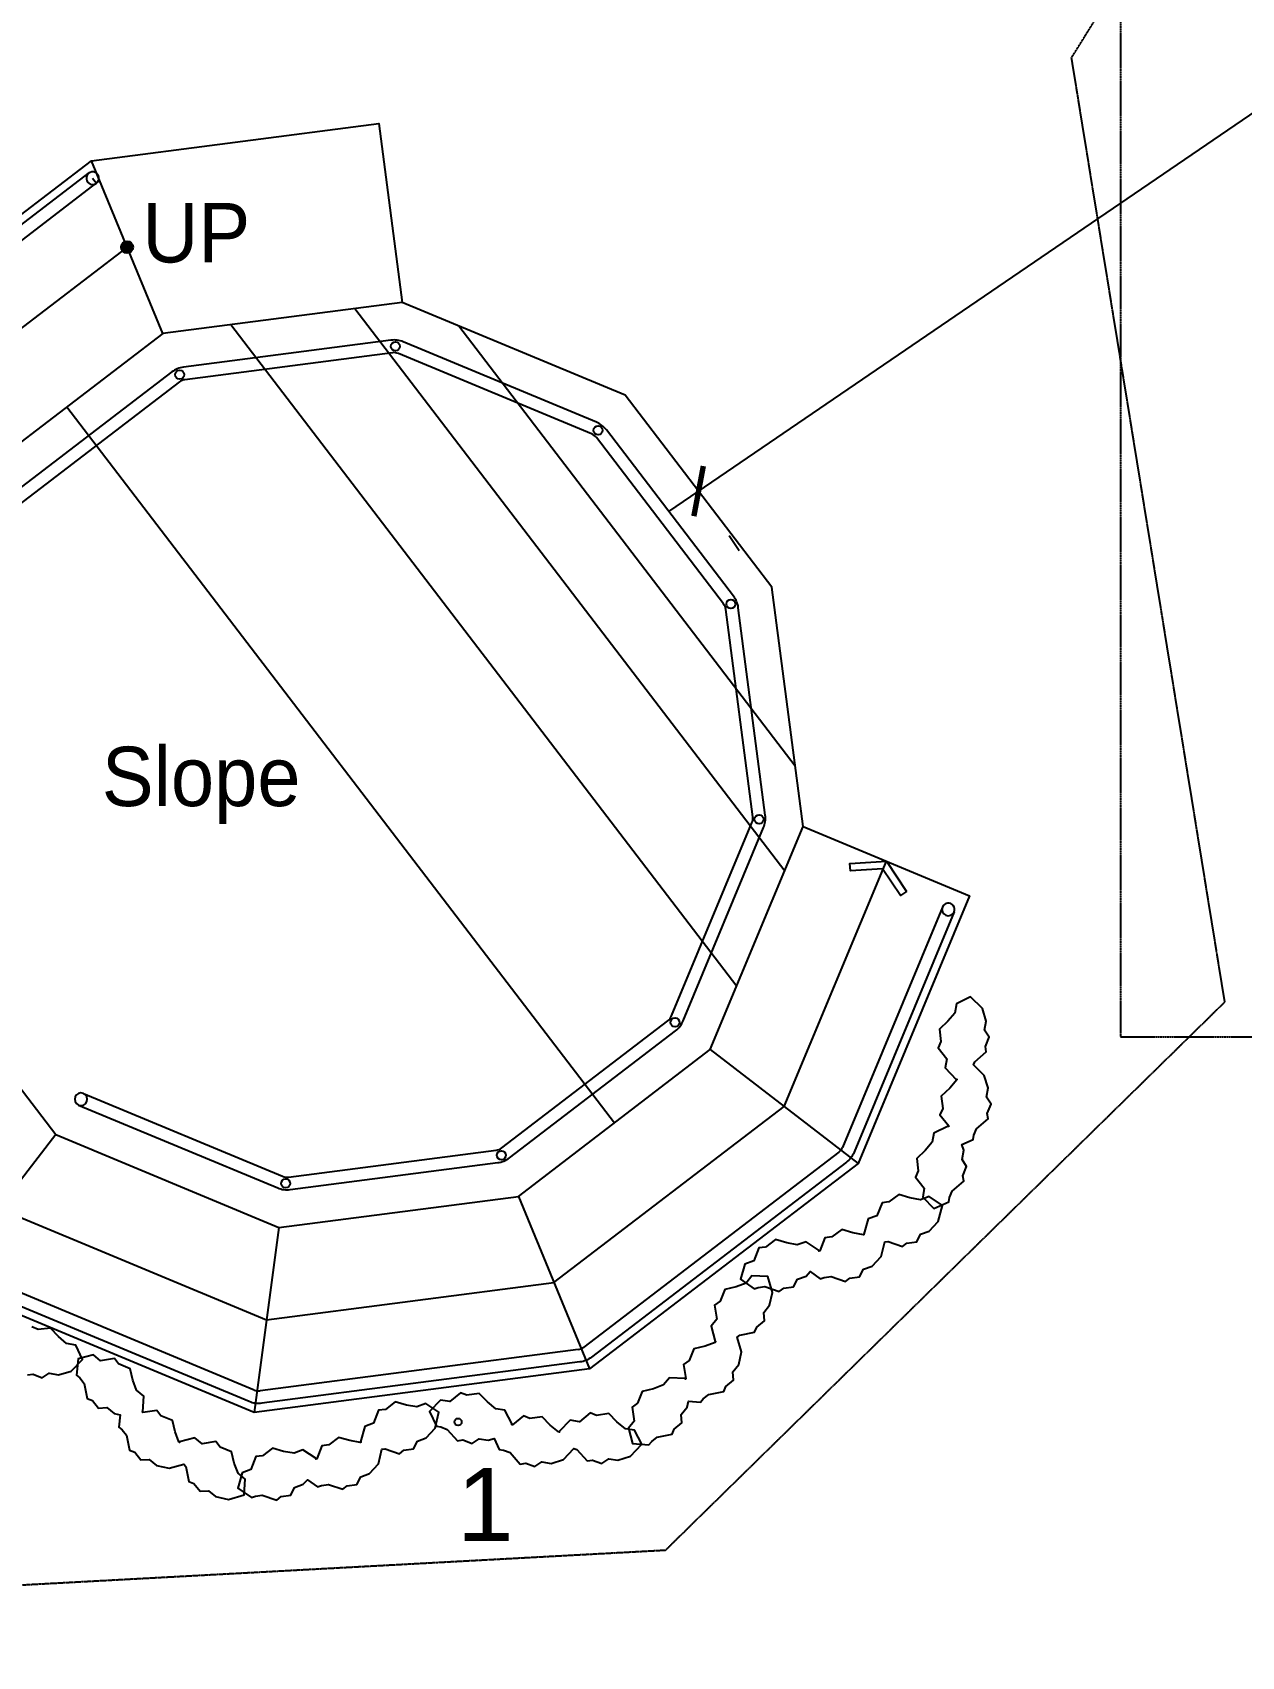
# Model space of a CAD drawing. Header units: millimetres. Extents: x -9372 to 300256, y -58520 to 166772.
# Drawn here: x 29450 to 36155, y 54391 to 63398 of the extents above; entities that cross this region are included whole.
import ezdxf

# ---------------------------------------------------------------- set-up
doc = ezdxf.new("R2010")
doc.units = ezdxf.units.MM
doc.linetypes.add('HIDDEN2', pattern=[0.1875, 0.125, -0.0625])
for name, color, linetype in [('2-몰탈', 9, 'Continuous'), ('Cont_09', 7, 'Continuous'), ('DWG', 7, 'Continuous'), ('원본-1층 평면도$0$$0$LEADER', 6, 'Continuous'), ('원본-1층 평면도$0$200-EquipID-2d', 7, 'Continuous'), ('치수선', 7, 'Continuous'), ('타공홀', 1, 'Continuous')]:
    doc.layers.add(name, color=color, linetype=linetype)
doc.styles.add('CHIHOP', font='HYWULM.TTF')
doc.styles.add('LAY-OUT', font='HYWULM.TTF')
doc.styles.get("Standard").update_dxf_attribs({"font": 'ARIAL.TTF'})
doc.dimstyles.new('SCALE 200', dxfattribs={"dimscale": 200, "dimtxt": 1.8, "dimasz": 1, "dimexe": 1.5, "dimexo": 2, "dimgap": 0.7, "dimtad": 1, "dimdec": 0, "dimzin": 0, "dimlunit": 6, "dimtxsty": 'LAY-OUT', "dimblk": 'ARCHTICK', "dimcen": 0, "dimdle": 1, "dimclrd": 8, "dimclre": 8, "dimclrt": 6, "dimadec": 0, "dimazin": 0, "dimtfac": 1, "dimtdec": 0, "dimtix": 1, "dimtmove": 2, "dimatfit": 0, "dimldrblk": 'ARCHTICK', "dimfxl": 1.5, "dimtolj": 1, "dimtzin": 0, "dimarcsym": 0})

# ---------------------------------------------------------------- blocks, each defined once
blk = doc.blocks.new('미르무대')
at = {"layer": '원본-1층 평면도$0$200-EquipID-2d', "ltscale": 0.5}
h = blk.add_hatch(color=8, dxfattribs=at)
h.dxf.hatch_style = 1
edge = h.paths.add_edge_path()
edge.add_arc((3613406.9, -200887.4), 33.3, 0, 360)
h = blk.add_hatch(color=8, dxfattribs=at)
h.dxf.hatch_style = 1
edge = h.paths.add_edge_path()
edge.add_arc((3613012, -206252.3), 33.3, 0, 360)
at = {"color": 7, "linetype": 'ByBlock', "ltscale": 100}
blk.add_line((3613193.4, -200516.9), (3613216.3, -200543.4), dxfattribs=at)
at = {"layer": '2-몰탈', "color": 1, "lineweight": 25, "ltscale": 0.5}
for p, q in [((3611873.3, -201702.2), (3613220.3, -200539.9)), ((3611269, -203410.1), (3611854.4, -201730)), ((3611602.8, -205208.5), (3611266.5, -203443.7)), ((3618137.3, -204273.7), (3617662, -205637.7)), ((3612776.5, -206568.7), (3611602.8, -205208.5)), ((3617643.1, -205665.5), (3616296, -206827.8)), ((3614484.4, -207173.1), (3612804.3, -206587.7)), ((3616265.7, -206842.5), (3614518, -207175.5))]:
    blk.add_line(p, q, dxfattribs=at)
at = {"layer": '2-몰탈', "color": 6, "lineweight": 25, "ltscale": 0.5}
blk.add_line((3611495.6, -205260.3), (3612720.9, -206680.4), dxfattribs=at)
for points in [[(3611495.6, -205260.3), (3611144.5, -203417.8), (3611761.7, -201646.6), (3613181.7, -200421.3), (3614761, -200120.3), (3614948.2, -201102.6)], [(3617339.4, -203873.9), (3618283.7, -204202.9), (3617754.7, -205721.1), (3616334.6, -206946.4), (3614492.1, -207297.5), (3612720.9, -206680.4)]]:
    blk.add_lwpolyline(points, dxfattribs=at)
at = {"layer": '2-몰탈', "color": 1, "lineweight": 25, "ltscale": 0.5}
for points in [[(3618203.4, -204296.7), (3617728.1, -205660.7, -0.131652), (3617688.8, -205718.5), (3616341.8, -206880.8, -0.131652), (3616278.8, -206911.2), (3614531.1, -207244.3, -0.131652), (3614461.4, -207239.2), (3612781.3, -206653.8, -0.131652), (3612723.5, -206614.5), (3611537.6, -205240), (3611197.7, -203456.8, -0.131652), (3611202.9, -203387.1), (3611788.3, -201707, -0.131652), (3611827.6, -201649.2), (3613174.6, -200486.9)], [(3613419.4, -205653), (3614549.2, -206046.7, 0.131652), (3614618.9, -206051.8), (3615758.6, -205834.6, 0.131652), (3615821.5, -205804.2), (3616699.9, -205046.2, 0.131652), (3616739.2, -204988.5), (3617121, -203892.8, 0.131652), (3617126.1, -203823.1), (3616908.9, -202683.4, 0.131652), (3616878.5, -202620.5), (3616120.6, -201742.1, 0.131652), (3616062.8, -201702.8), (3614967.2, -201321, 0.131652), (3614897.5, -201315.9), (3613757.8, -201533.1, 0.131652), (3613694.8, -201563.5), (3612816.4, -202321.5, 0.131652), (3612777.1, -202379.3), (3612395.4, -203474.9, 0.131652), (3612390.2, -203544.6), (3612614.2, -204719.8)], [(3613442.5, -205586.9), (3614572.2, -205980.6, 0.131652), (3614605.8, -205983), (3615745.5, -205765.8, 0.131652), (3615775.8, -205751.2), (3616654.2, -204993.2, 0.131652), (3616673.1, -204965.4), (3617054.9, -203869.8, 0.131652), (3617057.4, -203836.2), (3616840.2, -202696.5, 0.131652), (3616825.5, -202666.2), (3616067.6, -201787.8, 0.131652), (3616039.7, -201768.9), (3614944.1, -201387.1, 0.131652), (3614910.6, -201384.7), (3613770.9, -201601.9, 0.131652), (3613740.6, -201616.5), (3612862.2, -202374.5, 0.131652), (3612843.2, -202402.3), (3612461.5, -203497.9, 0.131652), (3612459, -203531.5), (3612683, -204706.7)]]:
    blk.add_lwpolyline(points, format="xyb", dxfattribs=at)
at = {"layer": '2-몰탈', "color": 6, "lineweight": 25, "ltscale": 0.5}
blk.add_lwpolyline([(3616213.4, -201543.5), (3614948.2, -201102.6), (3613632.2, -201353.4), (3612617.8, -202228.7), (3612177, -203493.8), (3612427.8, -204809.9), (3613303, -205824.2), (3614568.2, -206265.1), (3615884.2, -206014.3), (3616898.6, -205139), (3617339.4, -203873.9), (3617088.6, -202557.8)], close=True, dxfattribs=at)
at = {"layer": '2-몰탈', "color": 1, "lineweight": 25, "ltscale": 0.5}
for centre, radius, start, end in [((3613193.4, -200516.9), 35, 310.7895, 130.7895), ((3611915.8, -201751.4), 65, 130.7895, 160.7895), ((3611330.3, -203431.5), 65, 160.7895, 190.7895), ((3618170.3, -204285.2), 35, 340.7895, 160.7895), ((3612648.6, -204713.3), 35, 190.7895, 10.7895), ((3613430.9, -205619.9), 35, 70.7895, 250.7895), ((3617600.6, -205616.3), 65, 310.7895, 340.7895), ((3612825.7, -206526.3), 65, 220.7895, 250.7895), ((3616253.6, -206778.6), 65, 280.7895, 310.7895), ((3614505.8, -207111.7), 65, 250.7895, 280.7895)]:
    blk.add_arc(centre, radius, start, end, dxfattribs=at)
at = {"layer": '원본-1층 평면도$0$$0$LEADER', "color": 8}
for points in [[(3617932.9, -204200), (3617900.5, -204224.3), (3617793.2, -204081.3), (3617615.8, -204102.8), (3617610.9, -204062.6), (3617811.5, -204038.4)], [(3611759.9, -205045.4), (3611757.8, -205005), (3611936.3, -204995.9), (3612017.7, -204836.8), (3612053.7, -204855.2), (3611961.7, -205035.1)]]:
    blk.add_lwpolyline(points, close=True, dxfattribs=at)
for centre, start, end in [((3613193.4, -200516.9), 130.7895, 310.78957), ((3618170.3, -204285.2), 160.7895, 340.7895)]:
    blk.add_arc(centre, 35, start, end, dxfattribs=at)
at = {"layer": '원본-1층 평면도$0$200-EquipID-2d', "color": 8, "ltscale": 0.5}
for p, q in [((3613632.2, -201353.4), (3613181.7, -200421.3)), ((3614687.2, -201152.4), (3617252, -204124.8)), ((3615269, -201214.4), (3617275.8, -203540.1)), ((3614006.6, -201282.1), (3617024, -204779.1)), ((3612617.8, -202228.7), (3611761.7, -201646.6)), ((3613125, -201791.1), (3616391.4, -205576.6)), ((3612177, -203493.8), (3611144.5, -203417.8)), ((3612427.8, -204809.9), (3611495.6, -205260.3)), ((3616898.6, -205139), (3617754.7, -205721.1)), ((3613303, -205824.2), (3612720.9, -206680.4)), ((3615884.2, -206014.3), (3616334.6, -206946.4)), ((3614568.2, -206265.1), (3614492.1, -207297.5))]:
    blk.add_line(p, q, dxfattribs=at)
blk.add_lwpolyline([(3613439.7, -200881.1), (3613406.9, -200887.4), (3612189.7, -201937.6), (3611660.7, -203455.8), (3611961.7, -205035.1), (3613012, -206252.3), (3614530.2, -206781.3), (3616109.4, -206480.3), (3617326.6, -205430.1), (3617811.5, -204038.4)], dxfattribs=at)
for centre, radius in [((3613406.9, -200887.4), 33.3), ((3614925.1, -201348.6), 25), ((3613739.5, -201575.7), 25), ((3616074.6, -201747.6), 25), ((3612821.9, -202367.5), 25), ((3616866.4, -202665.2), 25), ((3612423.1, -203511.9), 25), ((3617093.5, -203848.4), 25), ((3616694.4, -205000.3), 25), ((3615776.8, -205792), 25), ((3614591.2, -206019.1), 25), ((3613012, -206252.3), 33.3)]:
    blk.add_circle(centre, radius, dxfattribs=at)
for centre, start, end in [((3612648.6, -204713.3), 10.7895, 190.7895), ((3613430.9, -205619.9), 250.7895, 70.7895)]:
    blk.add_arc(centre, 35, start, end, dxfattribs=at)
blk = doc.blocks.new('_ARCHTICK')
at = {"color": 0, "linetype": 'ByBlock', "const_width": 0.15}
blk.add_lwpolyline([(-0.5, -0.5), (0.5, 0.5)], dxfattribs=at)
blk = doc.blocks.new('*D12')
at = {"layer": 'Defpoints', "color": 0, "linetype": 'ByBlock', "ltscale": 100}
for p in [(260961.2, -7927.4), (260961.2, -7927.4), (250633.9, -14973.1)]:
    blk.add_point(p, dxfattribs=at)
at = {"layer": '치수선', "color": 8, "linetype": 'ByBlock', "lineweight": -2, "ltscale": 100}
for p, q in [((250468.7, -15085.8), (261126.4, -7814.7)), ((261186.6, -8257.8), (261130.3, -8175.2)), ((250859.4, -15303.5), (250803, -15220.9))]:
    blk.add_line(p, q, dxfattribs=at)
at = {"layer": '치수선', "color": 8, "linetype": 'ByBlock', "lineweight": -2, "ltscale": 100, "xscale": 200, "yscale": 200, "zscale": 200}
for p, rotation in [((260961.2, -7927.4), 34.30348897808195), ((250633.9, -14973.1), 214.3034889780819)]:
    blk.add_blockref('_ARCHTICK', p, dxfattribs=dict(at, rotation=rotation))
at = {"layer": '치수선', "color": 6, "linetype": 'ByBlock', "ltscale": 100, "insert": (255597.6, -11157.2), "char_height": 360, "attachment_point": 5, "rotation": 34.30349, "style": 'LAY-OUT'}
blk.add_mtext('\\A1;12,502', dxfattribs=at)
blk = doc.blocks.new('바닥')
at = {"layer": '2-몰탈', "color": 1, "linetype": 'HIDDEN2', "ltscale": 3}
for p, q in [((252702.4, -12569.1), (253583, -11157)), ((253552.4, -17806.4), (252702.4, -12569.1)), ((250451.1, -20846.2), (253552.4, -17806.4)), ((239544.2, -21436.8), (250451.1, -20846.2))]:
    blk.add_line(p, q, dxfattribs=at)
at = {"layer": '2-몰탈', "color": 8, "linetype": 'HIDDEN2', "ltscale": 3}
blk.add_lwpolyline([(252974.6, -18000.1), (259974.6, -18000.1), (259974.6, -6000.1), (252974.6, -6000.1)], close=True, dxfattribs=at)
at = {"layer": '치수선', "color": 7, "linetype": 'ByBlock', "rotation": 356.6149388130787}
blk.add_blockref('미르무대', (-3347776.6, 400274.2), dxfattribs=at)
at = {"layer": 'DWG', "color": 3, "style": 'CHIHOP'}
for s, p in [('UP', (247548.7, -13704.9)), ('Slope', (247324.1, -16720.2))]:
    blk.add_text(s, height=329.47, dxfattribs=at).set_placement(p)
at = {"layer": '치수선', "color": 7, "linetype": 'ByBlock', "ltscale": 100}
dim = blk.add_aligned_dim(p1=(250633.9, -14973.1), p2=(260961.2, -7927.4), distance=0, dimstyle='SCALE 200', dxfattribs=at)
dim.commit()
dim.dimension.update_dxf_attribs({"geometry": '*D12', "text_midpoint": (255597.6, -11157.2)})

msp = doc.modelspace()

# ---------------------------------------------------------------- linework, layer by layer
at = {"layer": 'Cont_09', "color": 69}
for points in [[(34363, 57084.5), (34348, 57049.4), (34396.2, 56988.6), (34387.3, 56937.9), (34448.1, 56874.9), (34531.7, 56912.7), (34535.8, 56936), (34550.4, 56971.9), (34614.7, 57026.8), (34610.5, 57057.5), (34630.9, 57108.1), (34605.7, 57147.4), (34614.5, 57198.2), (34604.9, 57230.5), (34666.8, 57258.4), (34670.9, 57281.8), (34685.6, 57317.6), (34749.8, 57372.5), (34745.7, 57403.2), (34766.1, 57453.8), (34740.8, 57493.1), (34749.7, 57543.9), (34728.9, 57613.8), (34668.8, 57672.1), (34675.6, 57688.7), (34739.9, 57743.6), (34735.7, 57774.3), (34756.1, 57824.9), (34730.9, 57864.2), (34739.7, 57915), (34718.9, 57984.9), (34653.1, 58048.8), (34574.6, 58010.1), (34565.7, 57959.4), (34527, 57913.8), (34479.7, 57869.7), (34488.2, 57801.3), (34473.2, 57766.2), (34521.4, 57705.5), (34512.5, 57654.7), (34573.3, 57591.8), (34576.6, 57593.2), (34575.7, 57588.3), (34537, 57542.7), (34489.7, 57498.6), (34498.2, 57430.2), (34483.2, 57395.1), (34531.4, 57334.4), (34530.5, 57329.4), (34527.9, 57331.9), (34449.4, 57293.3), (34440.5, 57242.5), (34401.8, 57197), (34354.5, 57152.9)], [(33516.2, 56661.6), (33478.3, 56657), (33449.8, 56585), (33401.3, 56567.2), (33377.2, 56483.2), (33451.7, 56429.6), (33474, 56437.8), (33512.3, 56443), (33592, 56414.8), (33616.5, 56433.8), (33670.6, 56441.4), (33692, 56482.9), (33740.4, 56500.6), (33763.5, 56525.1), (33818.7, 56485.4), (33841, 56493.6), (33879.3, 56498.8), (33959, 56470.6), (33983.5, 56489.6), (34037.6, 56497.2), (34059, 56538.7), (34107.4, 56556.4), (34157.6, 56609.4), (34177.9, 56690.6), (34195.7, 56693), (34275.4, 56664.8), (34299.9, 56683.8), (34353.9, 56691.4), (34375.3, 56732.9), (34423.8, 56750.6), (34473.9, 56803.6), (34496.3, 56892.5), (34423.6, 56941.2), (34375.2, 56923.5), (34316.4, 56934.2), (34254.5, 56953.2), (34199.5, 56911.6), (34161.7, 56907), (34133.1, 56834.9), (34084.7, 56817.2), (34060.6, 56733.2), (34063.5, 56731), (34058.8, 56729.3), (34000, 56740), (33938.2, 56759), (33883.2, 56717.4), (33845.3, 56712.8), (33816.8, 56640.8), (33812, 56639), (33812.9, 56642.5), (33740.2, 56691.2), (33691.8, 56673.5), (33633, 56684.2), (33571.2, 56703.2)], [(32805.4, 55796.3), (32775.2, 55773), (32787.8, 55696.5), (32755.3, 55656.4), (32777.8, 55571.9), (32869.2, 55564.2), (32884.1, 55582.6), (32914.4, 55606.8), (32997.2, 55623.6), (33008.5, 55652.4), (33051, 55686.7), (33048, 55733.3), (33080.5, 55773.4), (33087.8, 55806.3), (33155.5, 55800.6), (33170.4, 55819), (33200.6, 55843.2), (33283.5, 55859.9), (33294.8, 55888.8), (33337.2, 55923.1), (33334.3, 55969.7), (33366.7, 56009.7), (33382.6, 56081), (33358.4, 56161.1), (33372.4, 56172.3), (33455.2, 56189), (33466.5, 56217.9), (33509, 56252.2), (33506, 56298.8), (33538.5, 56338.8), (33554.3, 56410.1), (33527.8, 56497.9), (33440.4, 56502.3), (33408, 56462.2), (33352, 56441.2), (33289.2, 56425.8), (33263.4, 56361.8), (33233.2, 56338.4), (33245.8, 56261.9), (33213.3, 56221.9), (33235.8, 56137.4), (33239.4, 56137), (33236.3, 56133.1), (33180.3, 56112.1), (33117.5, 56096.7), (33091.7, 56032.7), (33061.5, 56009.3), (33074, 55932.8), (33070.9, 55928.9), (33069.8, 55932.4), (32982.4, 55936.8), (32950, 55896.8), (32894, 55875.8), (32831.2, 55860.3)], [(31859.5, 55839.4), (31824.1, 55853.8), (31764.3, 55804.5), (31713.4, 55812.3), (31651.6, 55750.4), (31690.9, 55667.5), (31714.4, 55663.9), (31750.5, 55649.9), (31806.6, 55586.7), (31837.2, 55591.5), (31888.2, 55572.1), (31927, 55598.1), (31978, 55590.2), (32010.1, 55600.4), (32039.2, 55539), (32062.6, 55535.4), (32098.7, 55521.4), (32154.9, 55458.2), (32185.5, 55463), (32236.5, 55443.6), (32275.3, 55469.6), (32326.2, 55461.7), (32395.8, 55483.8), (32452.9, 55545), (32469.6, 55538.5), (32525.7, 55475.3), (32556.3, 55480.1), (32607.3, 55460.7), (32646.1, 55486.7), (32697.1, 55478.8), (32766.6, 55500.9), (32829.1, 55568), (32789, 55645.7), (32738.1, 55653.6), (32691.8, 55691.4), (32646.8, 55737.9), (32578.6, 55728), (32543.2, 55742.4), (32483.4, 55693.1), (32432.4, 55700.9), (32370.7, 55639), (32372.2, 55635.7), (32367.3, 55636.5), (32321, 55674.3), (32276, 55720.8), (32207.7, 55710.9), (32172.4, 55725.3), (32112.6, 55676), (32107.6, 55676.7), (32110.1, 55679.4), (32069.9, 55757.1), (32019, 55765), (31972.7, 55802.8), (31927.7, 55849.3)]]:
    msp.add_lwpolyline(points, close=True, dxfattribs=at)
at = {"layer": 'Cont_09', "color": 68}
msp.add_lwpolyline([(29422.3, 55953.3), (29453, 55957.3), (29503.5, 55936.5), (29542.9, 55961.5), (29593.7, 55952.3), (29663.7, 55972.6), (29728, 56038), (29690, 56116.8), (29639.2, 56126), (29593.9, 56165), (29550.2, 56212.6), (29481.7, 56204.6), (29446.7, 56219.8)], dxfattribs=at)
for points in [[(29927.3, 56013.1), (29904.1, 56043.4), (29827.5, 56031.3), (29787.6, 56063.9), (29703, 56041.9), (29694.8, 55950.5), (29713.2, 55935.5), (29737.2, 55905.1), (29753.5, 55822.2), (29782.3, 55810.8), (29816.4, 55768.1), (29863, 55770.8), (29902.9, 55738.2), (29935.7, 55730.7), (29929.7, 55663.1), (29948, 55648), (29972.1, 55617.7), (29988.4, 55534.7), (30017.1, 55523.3), (30051.2, 55480.7), (30097.8, 55483.4), (30137.7, 55450.7), (30208.9, 55434.5), (30289.1, 55458.3), (30300.2, 55444.2), (30316.5, 55361.2), (30345.3, 55349.8), (30379.4, 55307.2), (30426, 55309.9), (30465.9, 55277.2), (30537.1, 55261), (30625, 55287.1), (30629.9, 55374.4), (30590, 55407), (30569.3, 55463.1), (30554.1, 55526), (30490.3, 55552.1), (30467.1, 55582.5), (30390.6, 55570.3), (30350.7, 55603), (30266, 55580.9), (30265.7, 55577.3), (30261.8, 55580.5), (30241.1, 55636.6), (30226, 55699.5), (30162.1, 55725.6), (30138.9, 55755.9), (30062.4, 55743.8), (30058.5, 55747), (30062, 55748), (30066.8, 55835.3), (30027, 55868), (30006.3, 55924.1), (29991.1, 55987)], [(30726.4, 55504.3), (30688.5, 55499.4), (30660.7, 55427), (30612.5, 55408.8), (30589.3, 55324.5), (30664.3, 55271.7), (30686.5, 55280.1), (30724.8, 55285.7), (30804.8, 55258.4), (30829.1, 55277.6), (30883.1, 55285.8), (30904, 55327.5), (30952.2, 55345.7), (30975.1, 55370.4), (31030.7, 55331.4), (31052.9, 55339.7), (31091.2, 55345.4), (31171.2, 55318), (31195.5, 55337.2), (31249.4, 55345.4), (31270.4, 55387.2), (31318.6, 55405.4), (31368.3, 55458.9), (31387.8, 55540.3), (31405.5, 55542.9), (31485.5, 55515.5), (31509.8, 55534.7), (31563.8, 55542.9), (31584.7, 55584.7), (31633, 55602.9), (31682.6, 55656.4), (31704, 55745.5), (31630.8, 55793.4), (31582.6, 55775.2), (31523.7, 55785.3), (31461.6, 55803.7), (31407.1, 55761.5), (31369.2, 55756.5), (31341.5, 55684.1), (31293.2, 55665.9), (31270, 55581.6), (31273, 55579.5), (31268.3, 55577.7), (31209.3, 55587.9), (31147.3, 55606.2), (31092.8, 55564), (31054.9, 55559), (31027.1, 55486.7), (31022.4, 55484.9), (31023.3, 55488.4), (30950.1, 55536.3), (30901.9, 55518.1), (30842.9, 55528.2), (30780.9, 55546.5)]]:
    msp.add_lwpolyline(points, close=True, dxfattribs=at)
at = {"layer": '타공홀', "color": 1}
msp.add_circle((31810.3, 55691.5), 20, dxfattribs=at)

# ---------------------------------------------------------------- block references
msp.add_blockref('바닥', (-217489.5, 75827.4))

# ---------------------------------------------------------------- texts
msp.add_text('1', height=403.7).set_placement((31804.3, 55032))

doc.saveas('drawing.dxf')
